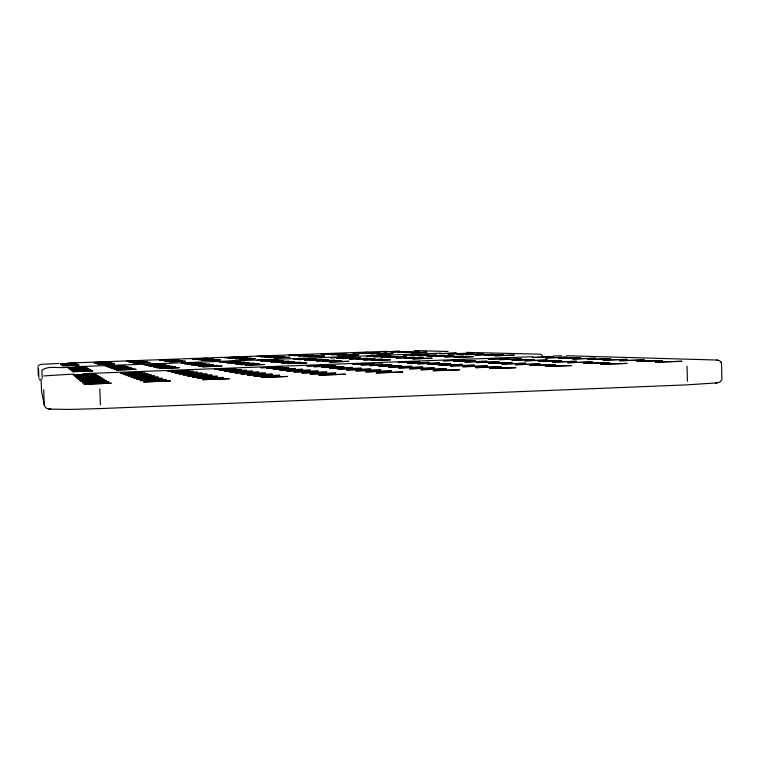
<?xml version="1.0" encoding="UTF-8"?>
<svg xmlns="http://www.w3.org/2000/svg" width="760" height="760" viewBox="0 0 760 760"><rect width="100%" height="100%" fill="white"/><g stroke="black" fill="none" stroke-linecap="round" stroke-linejoin="round"><path stroke-width="1.14" d="M41.962 370.32C48.535 364.885 60.154 369.056 68.305 367.013M38.247 365.645L40.812 364.391L58.976 363.441M716.68 382.888L720.195 381.89L721.895 379.601L721.563 363.878L720.926 361.95M43.719 375.924L73.844 374.034M49.961 409.117L69.891 409.431L100.462 408.576L686.166 384.902L716.461 382.907M715.531 383.049L717.63 382.745M179.522 360.354L164.207 360.905L179.522 360.344M67.488 363.109L386.821 351.329M75.706 366.719L441.104 353.134M83.002 373.663L532.674 356.706M553.308 356.031L561.602 355.832M466.288 352.374L538.764 354.16L540.797 354.331L542.497 355.537M566.618 355.737L715.625 360.002L719.501 360.648L721.003 362.055M414.371 350.55L448.029 351.51M41.078 379.116L41.543 391.352L44.441 406.011L46.531 408.424L49.808 409.099M48.82 409.013L50.929 409.203M716.575 360.059L717.24 360.126M717.535 360.154L718.209 360.221M40.118 380.038L39.245 379.231M99.797 389.015L100.386 404.785M43.681 389.642L44.27 405.023M41.895 370.965L42.189 378.603M38.541 368.913L38.893 378.1M38 366.728L38.323 375.25M687.002 366.149L687.458 381.226M465.633 354.635L483.408 354.065L465.633 354.635M464.977 361.959L486.865 361.276L464.977 361.959M464.997 353.4L447.963 353.989L464.997 353.4M175.702 366.994L156.721 367.707L175.702 366.994M175.199 372.989L197.495 372.219L175.199 372.989M464.236 360.097L443.46 360.81L464.236 360.097M462.792 366.738L487.34 365.978L462.792 366.738M463.344 356.24L444.742 356.887L463.344 356.24M462.089 364.401L438.928 365.209L462.089 364.401M172.501 366.358L153.928 367.051L172.501 366.358M170.411 380.912L143.707 381.938L170.411 380.912M171.446 372.087L193.173 371.336L171.446 372.087M459.391 369.825L433.238 370.728L459.391 369.825M169.432 365.75L151.259 366.424L169.432 365.75M166.107 379.591L140.21 380.589L166.107 379.591M167.893 371.222L189.059 370.49L167.893 371.222M169.28 361.75L185.174 361.199L169.28 361.75M456.617 354.293L474.012 353.733L456.617 354.293M453.957 361.351L475.266 360.687L453.957 361.351M456.351 353.096L439.66 353.675L456.351 353.096M166.487 365.161L148.703 365.826L166.487 365.161M162.06 378.347L136.933 379.316L162.06 378.347M454.138 357.285L473.166 356.677L454.138 357.285M450.537 365.93L474.354 365.19L450.537 365.93M166.706 361.313L182.295 360.772L166.706 361.313M453.957 355.851L435.755 356.478L453.957 355.851M450.499 363.698L427.965 364.477L450.499 363.698M163.675 364.61L146.252 365.256L163.675 364.61M158.241 377.178L133.845 378.119L158.241 377.178M446.424 368.866L421.068 369.749L446.424 368.866M159.657 368.362L179.066 367.697L159.657 368.362M160.968 364.069L143.906 364.705L160.968 364.069M154.65 376.086L130.939 376.988L154.65 376.086M161.823 360.477L176.852 359.955L161.823 360.477M151.25 375.041L128.184 375.915L151.25 375.041M159.514 360.088L174.277 359.575L159.514 360.088M444.97 355.481L427.158 356.088L444.97 355.481M439.508 363.033L417.572 363.793L439.508 363.033M148.029 374.053L125.58 374.908L148.029 374.053M434.216 367.973L409.611 368.818L434.216 367.973M144.98 373.122L123.111 373.948L144.98 373.122M142.082 372.238L120.764 373.036L142.082 372.238M149.929 362.482L133.959 363.08L149.929 362.482M436.354 355.119L418.912 355.718L436.354 355.119M429.087 362.397L407.702 363.137L429.087 362.397M431.955 358.197L412.87 358.863L431.955 358.197M422.712 367.118L398.81 367.945L422.712 367.118M147.706 362.035L132.031 362.615L147.706 362.035M145.568 361.599L130.178 362.168L145.568 361.599M135.983 369.284L116.441 370.015L135.983 369.284M143.507 361.171L128.383 361.731L143.507 361.171M428.089 354.768L411.008 355.366L428.089 354.768M419.178 361.798L398.335 362.52L419.178 361.798M133.599 368.581L114.494 369.293L133.599 368.581M423.026 357.751L404.367 358.397L423.026 357.751M411.844 366.32L388.607 367.118L411.844 366.32M141.512 360.772L126.663 361.313L141.512 360.772M402.61 372.01L376.352 372.923L402.61 372.01M131.318 367.906L112.632 368.6L131.318 367.906M111.121 383.192L84.17 384.227L111.121 383.192M426.806 352.241L411.179 352.783L426.806 352.241M129.133 367.26L110.855 367.935L129.133 367.26M108.632 381.795L82.517 382.802L108.632 381.795M420.156 354.445L403.417 355.024L420.156 354.445M127.043 366.633L109.155 367.308L127.043 366.633M106.295 380.484L80.959 381.453L106.295 380.484M414.485 357.323L396.235 357.96L414.485 357.323M401.565 365.56L378.955 366.339L401.565 365.56M391.315 370.984L365.864 371.868L391.315 370.984M125.039 366.044L107.521 366.7L125.039 366.044M104.101 379.249L79.505 380.19L104.101 379.249M419.558 351.984L404.215 352.516L419.558 351.984M123.12 365.474L105.953 366.12L123.12 365.474M102.02 378.09L78.118 379.002L102.02 378.09M681.843 361.304L655.642 362.111L681.843 361.304M100.063 376.988L76.817 377.872L100.063 376.988M406.315 356.924L388.455 357.542L406.315 356.924M391.827 364.838L369.806 365.608L391.827 364.838M380.684 370.025L355.984 370.87L380.684 370.025M98.211 375.943L75.582 376.808L98.211 375.943M412.566 351.738L397.499 352.26L412.566 351.738M96.453 374.955L74.413 375.791L96.453 374.955M94.781 374.024L73.311 374.832L94.781 374.024M398.477 356.535L380.998 357.133L398.477 356.535M382.584 364.163L361.133 364.904L382.584 364.163M114.513 363.802L98.448 364.391L114.513 363.802M390.478 359.755L371.345 360.42L390.478 359.755M370.671 369.113L346.674 369.94L370.671 369.113M405.83 351.5L391.02 352.013L405.83 351.5M662.454 360.62L637.079 361.399L662.454 360.62M112.945 363.318L97.185 363.907L112.945 363.318M111.435 362.862L95.96 363.432L111.435 362.862M92.625 370.909L72.951 371.649L92.625 370.909M390.963 356.155L373.844 356.753L390.963 356.155M373.806 363.508L352.887 364.24L373.806 363.508M109.981 362.416L94.791 362.976L109.981 362.416M382.451 359.271L363.745 359.926L382.451 359.271M91.219 370.167L71.991 370.889L91.219 370.167M361.209 368.248L337.887 369.056L361.209 368.248M345.325 374.224L318.972 375.126L345.325 374.224M399.313 351.262L384.769 351.776L399.313 351.262M108.585 361.988L93.651 362.539L108.585 361.988M89.879 369.455L71.079 370.158L89.879 369.455M392.834 353.505L377.159 354.046L392.834 353.505M88.587 368.771L70.195 369.455L88.587 368.771M383.752 355.794L366.976 356.373L383.752 355.794M644.186 359.974L619.59 360.734L644.186 359.974M374.775 358.815L356.478 359.452L374.775 358.815M87.362 368.115L69.359 368.79L87.362 368.115M352.26 367.431L329.574 368.22L352.26 367.431M335.73 373.122L310.184 374.005L335.73 373.122M86.184 367.498L68.552 368.153L86.184 367.498M386.184 353.219L370.804 353.751L386.184 353.219M626.952 363.423L600.77 364.22L626.952 363.423M85.053 366.89L67.782 367.536L85.053 366.89M367.422 358.378L349.514 358.995L367.422 358.378M343.786 366.662L321.698 367.431L343.786 366.662M326.705 372.087L301.919 372.941L326.705 372.087M379.781 352.953L364.676 353.476L379.781 352.953M626.952 359.356L603.079 360.097L626.952 359.356M360.382 357.95L342.855 358.558L360.382 357.95M335.74 365.93L314.222 366.681L335.74 365.93M78.897 365.123L62.747 365.721L78.897 365.123M348.745 361.323L329.555 361.988L348.745 361.323M318.202 371.117L294.13 371.944L318.202 371.117M609.121 362.672L583.765 363.451L609.121 362.672M373.606 352.688L358.767 353.2L373.606 352.688M77.995 364.61L62.149 365.199L77.995 364.61M77.13 364.125L61.645 364.686L77.13 364.125M353.628 357.551L336.462 358.14L353.628 357.551M328.101 365.237L307.125 365.969L328.101 365.237M76.294 363.66L61.019 364.22L76.294 363.66M310.175 370.196L286.767 371.003L310.175 370.196M341.62 360.81L322.867 361.456L341.62 360.81M610.65 358.777L587.471 359.499L610.65 358.777M287.536 376.447L261.174 377.406L287.536 376.447M367.64 352.44L353.067 352.944L367.64 352.44M75.487 363.204L60.486 363.764L75.487 363.204M358.682 354.768L342.969 355.309L358.682 354.768M347.139 357.162L330.324 357.741L347.139 357.162M592.334 361.959L567.748 362.719L592.334 361.959M302.575 369.322L279.813 370.11L302.575 369.322M334.818 360.306L316.474 360.943L334.818 360.306M279.67 375.278L254.03 376.162L279.67 375.278M352.649 354.464L337.231 354.996L352.649 354.464M571.577 365.56L545.423 366.358L571.577 365.56M595.222 358.235L572.793 358.967L595.222 358.235M328.301 359.841L310.346 360.459L328.301 359.841M295.383 368.505L273.229 369.265L295.383 368.505M272.279 374.176L247.399 375.031L272.279 374.176M346.835 354.169L331.692 354.692L346.835 354.169M576.489 361.285L552.719 362.064L576.489 361.285M322.059 359.385L304.484 359.993L322.059 359.385M288.562 367.716L266.978 368.467L288.562 367.716M265.306 373.141L241.148 373.967L265.306 373.141M306.736 362.9L287.489 363.565L306.736 362.9M555.341 364.733L530.005 365.512L555.341 364.733M341.221 353.885L326.353 354.397L341.221 353.885M580.602 357.713L558.761 358.435L580.602 357.713M282.084 366.976L261.041 367.707L282.084 366.976M316.074 358.948L298.955 359.565L316.074 358.948M258.733 372.153L235.248 372.97L258.733 372.153M300.533 362.349L281.723 362.995L300.533 362.349M561.517 360.658L538.346 361.37L561.517 360.658M229.235 378.698L202.701 379.667L229.235 378.698M335.806 353.609L321.204 354.122L335.806 353.609M324.349 356.041L308.598 356.582L324.349 356.041M310.327 358.53L293.464 359.109L310.327 358.53M540.047 363.964L515.489 364.714L540.047 363.964M294.614 361.817L276.212 362.453L294.614 361.817M252.51 371.231L229.672 372.02L252.51 371.231M566.713 357.219L545.433 357.922L566.713 357.219M223.126 377.454L197.41 378.385L223.126 377.454M318.934 355.709L303.563 356.26L318.934 355.709M515.726 367.707L489.592 368.505L515.726 367.707M547.342 360.059L524.875 360.791L547.342 360.059M246.62 370.348L224.39 371.117L246.62 370.348M288.942 361.304L271.016 361.95L288.942 361.304M217.388 376.276L192.423 377.14L217.388 376.276M313.709 355.395L298.537 355.917L313.709 355.395M525.625 363.233L501.828 364.012L525.625 363.233M553.508 356.753L532.769 357.438L553.508 356.753M283.508 360.82L265.895 361.427L283.508 360.82M241.043 369.522L219.383 370.272L241.043 369.522M264.452 364.486L245.157 365.151L264.452 364.486M501.106 366.814L475.798 367.64L501.106 366.814M308.674 355.091L293.778 355.604L308.674 355.091M211.983 375.174L187.739 376.01L211.983 375.174M533.909 359.49L512.04 360.202L533.909 359.49M235.743 368.733L214.633 369.464L235.743 368.733M278.302 360.354L261.05 360.952L278.302 360.354M206.881 374.129L183.321 374.946L206.881 374.129M259.188 363.897L240.379 364.572L259.188 363.897M511.993 362.539L488.87 363.299L511.993 362.539M303.82 354.797L289.18 355.3L303.82 354.797M289.826 357.323L274.113 357.884L289.826 357.323M202.065 373.151L179.151 373.977L202.065 373.151M254.153 363.327L235.761 363.992L254.153 363.327M273.305 359.908L256.395 360.497L273.305 359.908M521.151 358.948L499.823 359.613L521.151 358.948M285.038 356.962L269.61 357.523L285.038 356.962M499.092 361.893L476.587 362.587L499.092 361.893M249.347 362.786L231.296 363.413L249.347 362.786M280.421 356.62L265.221 357.152L280.421 356.62M509.029 358.435L488.272 359.119L509.029 358.435M221.901 366.082L202.549 366.757L221.901 366.082M244.73 362.273L227.107 362.9L244.73 362.273M275.966 356.298L261.041 356.81L275.966 356.298M240.312 361.769L223.05 362.397L240.312 361.769M271.672 355.984L257.003 356.488L271.672 355.984M217.578 365.455L198.683 366.139L217.578 365.455M514.14 355.138L495.131 355.765L514.14 355.138M255.132 358.606L239.314 359.157L255.132 358.606M236.065 361.294L219.127 361.883L236.065 361.294M213.456 364.857L194.968 365.522L213.456 364.857M250.971 358.226L235.486 358.786L250.971 358.226M209.504 364.277L191.425 364.923L209.504 364.277M503.443 354.768L484.842 355.357L503.443 354.768M246.962 357.865L231.724 358.387L246.962 357.865M205.722 363.726L188.024 364.363L205.722 363.726M243.095 357.513L228.161 358.045L243.095 357.513M493.202 354.407L475.028 354.986L493.202 354.407M202.103 363.195L184.766 363.822L202.103 363.195M239.371 357.172L224.694 357.694L239.371 357.172M220.248 359.898L204.392 360.449L220.248 359.898M198.626 362.691L181.64 363.299L198.626 362.691M216.723 359.499L201.181 360.05L216.723 359.499M213.332 359.109L198.075 359.651L213.332 359.109M210.064 358.729L195.073 359.271L210.064 358.729M206.9 358.368L192.175 358.901L206.9 358.368"/></g></svg>
